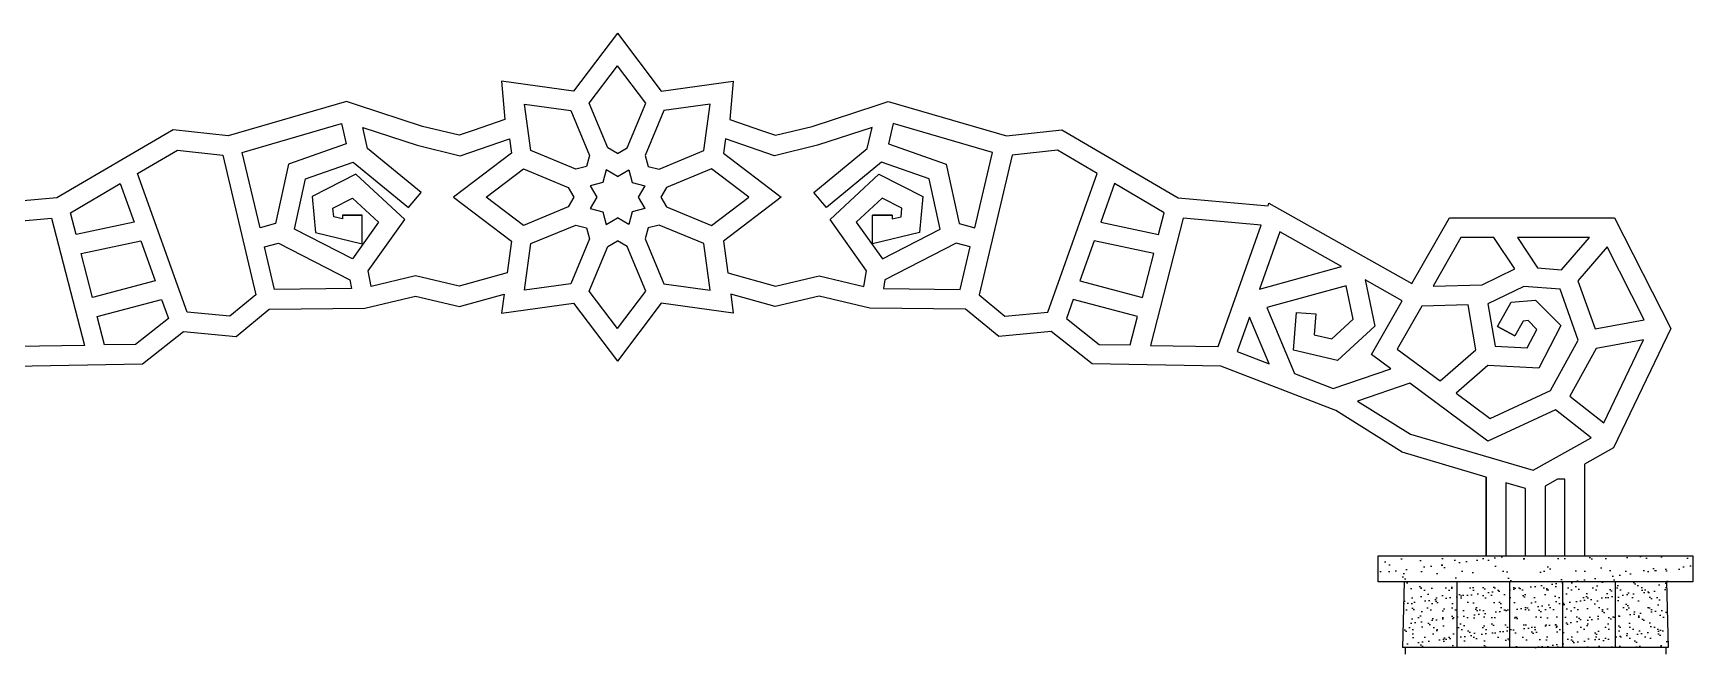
# Model space of a CAD drawing. Extents: x -90327 to 44268, y -9304 to 71606.
# Drawn here: x 3387 to 9715, y -4398 to -2044 of the extents above; entities that cross this region are included whole.
import ezdxf

# ---------------------------------------------------------------- set-up
doc = ezdxf.new("R2010")
doc.units = 0
doc.header["$LTSCALE"] = 10
doc.header["$MEASUREMENT"] = 0
for name, color, linetype in [('0-BAND', 8, 'CONTINUOUS'), ('0-HATCH', 8, 'CONTINUOUS'), ('GRILLEWORK', 3, 'CONTINUOUS')]:
    doc.layers.add(name, color=color, linetype=linetype)

msp = doc.modelspace()

# ---------------------------------------------------------------- hatches: boundary and pattern name
at = {"layer": '0-HATCH'}
h = msp.add_hatch(dxfattribs=at)
h.set_pattern_fill('AR-SAND', color=256, scale=50, style=0)
h.set_pattern_definition([(37.5, (0, -3798.91), (-3.14967, 96.3412), [0, -76, 0, -85, 0, -81.25]), (7.5, (0, -3798.91), (88.4888, 141.1073), [0, -41, 0, -68.5, 0, -26.25]), (327.5, (-61.5, -3798.91), (155.7071, 0.28295), [0, -25, 0, -90, 0, -117.5]), (317.5, (-61.5, -3798.91), (150.3063, 43.8838), [0, -12.5, 0, -59, 0, -67.5])])
h.paths.add_polyline_path([(8514.6, -4035.6), (8514.6, -4135.6), (9114.6, -4135.6), (9114.6, -4035.6), (9077.1, -4035.6)])
h.paths.add_polyline_path([(9714.6, -4135.6), (9714.6, -4035.6), (9114.6, -4035.6), (9114.6, -4135.6)])
h = msp.add_hatch(dxfattribs=at)
h.set_pattern_fill('AR-SAND', color=1, scale=30, style=0)
h.set_pattern_definition([(128.7029, (2662.755, -8804.22), (-57.7523, -3.10284), [0, -45.6, 0, -51, 0, -48.75]), (98.7029, (2662.755, -8804.22), (-85.7603, 51.3043), [0, -24.6, 0, -41.1, 0, -15.75]), (58.7029, (2663.53, -8841.113), (-2.1309, 93.4001), [0, -15, 0, -54, 0, -70.5]), (48.7029, (2663.53, -8841.11), (-28.2176, 89.6112), [0, -7.5, 0, -35.4, 0, -40.5])])
h.paths.add_polyline_path([(2302.1, -4135.6), (2302.1, -4155.6), (2564.7, -4155.6, -0.974157), (2565.2, -4156.1), (2650.2, -8205.6), (2825.8, -8205.6), (2825.8, -7855.6), (3739.5, -7855.6), (3739.1, -7835.9), (3311.4, -7836.3), (3221.4, -7835.5), (3206.4, -7836.4), (3196.6, -7836.1), (3181.2, -7835.7), (2920.5, -7834.6), (2912.1, -7836.1), (2900.8, -7836.1), (2893.1, -7836.1), (2881.6, -7835.2), (2820, -7834.9), (2794, -7835.8), (2781.6, -7836.3), (2775.8, -7835.6), (2755.8, -7835.6), (2755, -7824.7), (2755, -7800.1), (2755.2, -7794.7, -0.355725), (2716.4, -7785.6, -0.247953), (2689.5, -7797.9), (2699.5, -8177.7), (2669.5, -8177.7), (2658.6, -7763.6, -1.026529), (2659.1, -7763.1), (2676.8, -7763.1), (2676.3, -7738.1), (2658, -7738.1), (2656.1, -7668), (2674.8, -7667.5), (2674.5, -7651.4), (2655.7, -7651.4), (2650.6, -7458.7), (2654.3, -7451.4), (2670, -7435.7), (2669.3, -7405.1), (2649.4, -7413.2), (2646.9, -7315.9), (2667.3, -7307.8), (2667, -7294.7), (2646.5, -7300.1), (2643.1, -7171.5), (2656, -7169.7), (2664.4, -7169.2), (2664, -7151.4), (2654.3, -7151.4), (2641.9, -7126.7), (2638.2, -6983.5), (2654.3, -6951.4), (2659.7, -6946), (2659.3, -6929.5), (2637.1, -6943.3), (2634.1, -6825.8), (2657, -6819.1), (2656.6, -6801.8), (2651.6, -6808.2), (2633.7, -6812.6), (2629.5, -6652.9), (2651.6, -6664.6), (2653.8, -6665.6), (2653.4, -6649.7), (2628.1, -6599.1), (2625.8, -6508.4), (2649.5, -6461), (2649, -6437), (2625.1, -6484.7), (2621.6, -6351.4), (2629.3, -6351.4), (2648, -6388.7), (2646, -6293), (2629.3, -6326.4), (2621, -6326.4), (2616.4, -6151.4), (2629.3, -6151.4), (2643.3, -6165.4), (2642.5, -6127.8), (2614.3, -6071.4), (2613.3, -6033.3), (2639.4, -5981.1), (2638.9, -5957.1), (2612.7, -6009.6), (2608.5, -5851.4), (2629.3, -5851.4), (2637, -5866.8), (2635.9, -5813.2), (2629.3, -5826.4), (2607.9, -5826.4), (2603.3, -5651.4), (2632.5, -5651.4), (2632.3, -5642.9), (2603.1, -5641.7), (2600.5, -5545.2), (2629.3, -5501.2), (2628.8, -5477.6), (2628.8, -5477.4), (2604.3, -5526.4), (2600, -5526.4), (2595.5, -5351.4), (2626.2, -5351.4), (2625.2, -5306.6), (2608.6, -5339.9), (2608.6, -5339.9), (2600.3, -5339.9), (2595.7, -5164.9), (2608.6, -5164.9), (2622.6, -5178.9), (2621.8, -5141.3), (2593.6, -5085), (2592.6, -5046.9), (2618.7, -4994.7), (2618.2, -4970.7), (2592, -5023.1), (2587.8, -4864.9), (2608.6, -4864.9), (2616.3, -4880.4), (2615.2, -4826.7), (2608.6, -4839.9), (2608.6, -4839.9), (2587.2, -4839.9), (2582.6, -4664.9), (2611.8, -4664.9), (2611.6, -4656.5), (2582.3, -4655.2), (2579.8, -4558.7), (2608.6, -4514.8), (2608.1, -4491.1), (2608, -4490.9), (2583.6, -4539.9), (2579.3, -4539.9), (2575.7, -4412.1), (2606.4, -4410.8), (2605.9, -4385.6), (2591.2, -4385.6), (2584.6, -4135.6)])
h = msp.add_hatch(dxfattribs=at)
h.set_pattern_fill('AR-SAND', color=256, scale=30, style=0)
h.set_pattern_definition([(37.5, (0, -3798.91), (-1.8898, 57.80471), [0, -45.6, 0, -51, 0, -48.75]), (7.5, (0, -3798.91), (53.0933, 84.6644), [0, -24.6, 0, -41.1, 0, -15.75]), (327.5, (-36.9, -3798.91), (93.42426, 0.16977), [0, -15, 0, -54, 0, -70.5]), (317.5, (-36.9, -3798.91), (90.1838, 26.3303), [0, -7.5, 0, -35.4, 0, -40.5])])
h.paths.add_polyline_path([(8815.9, -4135.6), (8614.6, -4135.6), (8608.1, -4385.6), (8815.9, -4385.6)])
h.paths.add_polyline_path([(8815.9, -4385.6), (9017.3, -4385.6), (9017.3, -4135.6), (8815.9, -4135.6)])
h.paths.add_polyline_path([(9114.6, -4135.6), (9017.3, -4135.6), (9017.3, -4385.6), (9114.6, -4385.6)])
h.paths.add_polyline_path([(9114.6, -4385.6), (9218.6, -4385.6), (9218.6, -4135.6), (9114.6, -4135.6)])
h.paths.add_polyline_path([(9218.6, -4385.6), (9419.9, -4385.6), (9419.9, -4135.6), (9218.6, -4135.6)])
h.paths.add_polyline_path([(9419.9, -4385.6), (9621.2, -4385.6), (9614.6, -4135.6), (9419.9, -4135.6)])

# ---------------------------------------------------------------- linework, layer by layer
at = {"layer": '0-BAND', "color": 1}
for p, q in [((8815.9, -4385.6), (8815.9, -4135.6)), ((9017.3, -4385.6), (9017.3, -4135.6)), ((9218.6, -4385.6), (9218.6, -4135.6)), ((9419.9, -4385.6), (9419.9, -4135.6))]:
    msp.add_line(p, q, dxfattribs=at)
at = {"layer": 'GRILLEWORK', "color": 2}
for p, q in [((4818, -2708.3), (4866, -2650.7)), ((6411.3, -2708.3), (6363.3, -2650.7)), ((4567, -2738.1), (4642, -2738.1)), ((6662.3, -2738.1), (6587.3, -2738.1)), ((8203.3, -3107.9), (8278, -3113.9)), ((8970.6, -3161.3), (9036, -3198.1)), ((9302.1, -3686.2), (9302.1, -4035.6)), ((8927.1, -3735.6), (8927.1, -4035.6))]:
    msp.add_line(p, q, dxfattribs=at)
at = {"layer": 'GRILLEWORK'}
for p, q in [((8614.6, -4135.6), (8608.1, -4385.6)), ((9614.6, -4135.6), (9621.2, -4385.6)), ((9621.2, -4385.6), (8608.1, -4385.6)), ((8618.1, -4385.6), (8617.4, -4410.6)), ((9611.2, -4385.6), (9611.8, -4410.6))]:
    msp.add_line(p, q, dxfattribs=at)
at = {"layer": 'GRILLEWORK', "color": 2}
for points in [[(5614.6, -2043.8), (5447.2, -2264.6), (5172.7, -2226.9), (5185.4, -2373), (5064.9, -2414.6), (5011.8, -2433), (4871.9, -2398.9), (4623.7, -2318), (4582, -2304.4), (4131.3, -2435.4), (3920.8, -2412), (3476.9, -2672), (3134.2, -2702.5), (3130.6, -2692.2), (2585.6, -2998.5), (2442.9, -2747.7), (1812.8, -2747.7), (1599, -3169.9), (1816.4, -3624.3), (1927.1, -3686.2), (1927.1, -4035.6)], [(5614.6, -2043.8), (5782.1, -2264.6), (6056.6, -2226.9), (6043.9, -2373), (6164.4, -2414.6), (6217.5, -2433), (6357.4, -2398.9), (6605.6, -2318), (6647.2, -2304.4), (7097.9, -2435.4), (7308.5, -2412), (7752.4, -2672), (8095.1, -2702.5), (8098.7, -2692.2), (8643.7, -2998.5), (8786.4, -2747.7), (9416.5, -2747.7), (9630.3, -3169.9), (9412.8, -3624.3), (9302.1, -3686.2), (9302.1, -4035.6)], [(5614.6, -2503), (5577.6, -2481.3), (5506.7, -2310.3), (5614.6, -2168)], [(5614.6, -2503), (5651.7, -2481.3), (5722.6, -2310.3), (5614.6, -2168)], [(5614.6, -2589.9), (5614.6, -2589.9), (5571.5, -2564.6), (5558.8, -2613), (5510.4, -2625.7), (5535.7, -2668.8), (5510.4, -2712), (5558.8, -2724.6), (5571.5, -2773), (5614.6, -2747.8)], [(5614.6, -2589.9), (5614.6, -2589.9), (5657.8, -2564.6), (5670.5, -2613), (5718.8, -2625.7), (5693.6, -2668.8), (5718.8, -2712), (5670.5, -2724.6), (5657.8, -2773), (5614.6, -2747.8)], [(3324.4, -3238.4), (3160.1, -2775.5), (3457.7, -2749), (3582.6, -3233.7), (3324.4, -3238.4)], [(7904.9, -3238.4), (8069.2, -2775.5), (7771.6, -2749), (7646.6, -3233.7), (7904.9, -3238.4)], [(5614.6, -3169.7), (5506.7, -3027.4), (5577.6, -2856.4), (5614.6, -2834.7)], [(5614.6, -3169.7), (5722.6, -3027.4), (5651.7, -2856.4), (5614.6, -2834.7)], [(2302.1, -4035.6), (2302.1, -3735.6), (2622.4, -3641.1), (2875.3, -3482.5), (3314, -3313.6), (3804.5, -3304.8), (3960.6, -3180.9), (4160.7, -3199.5), (4287, -3096), (4651.7, -3091.9), (4845.3, -3045.9), (5013.2, -3085.7), (5182.7, -3038.2), (5172.7, -3110.8), (5447.2, -3073), (5614.6, -3293.8)], [(8927.1, -4035.6), (8927.1, -3735.6), (8606.9, -3641.1), (8354, -3482.5), (7915.2, -3313.6), (7424.7, -3304.8), (7268.7, -3180.9), (7068.6, -3199.5), (6942.3, -3096), (6577.6, -3091.9), (6384, -3045.9), (6216.1, -3085.7), (6046.6, -3038.2), (6056.6, -3110.8), (5782.1, -3073), (5614.6, -3293.8)], [(9077.1, -4035.6), (9077.1, -3779.9), (9002.1, -3757.8), (9002.1, -4035.6)], [(9227.1, -4035.6), (9227.1, -3743.8), (9198.9, -3743.8), (9152.1, -3770), (9152.1, -4035.6)]]:
    msp.add_lwpolyline(points, dxfattribs=at)
for points in [[(5260.5, -2314.7), (5437.4, -2339), (5508.3, -2510), (5497.4, -2551.6), (5455.8, -2562.4), (5284.8, -2491.6)], [(5968.8, -2314.7), (5791.9, -2339), (5721, -2510), (5731.9, -2551.6), (5773.5, -2562.4), (5944.5, -2491.6)], [(4563, -2388.1), (4580.9, -2465), (4361.3, -2542.7), (4311.5, -2769.5), (4252.3, -2785.4), (4184.6, -2498)], [(5015.5, -2511), (5202.9, -2446.3), (5210.4, -2501.4), (4989.6, -2668.8), (5210.4, -2836.2), (5193.8, -2957.2), (5011.6, -3008.2), (4845.3, -2968.8), (4675.3, -3009.2), (4664.7, -2949.1), (4803.7, -2753.4), (4617.4, -2581.6), (4450.5, -2666.4), (4463.3, -2803.8), (4642, -2847.3), (4642, -2738.1), (4567, -2738.1), (4567, -2751.9), (4533, -2743.6), (4529.9, -2710.2), (4604.9, -2672.1), (4704.3, -2763.8), (4604.4, -2904.5), (4383.5, -2791.1), (4425.6, -2599.5), (4607.3, -2535.2), (4818, -2708.3), (4866, -2650.7), (4662.2, -2483.2), (4643.6, -2403.4), (4851.3, -2471.1), (5015.5, -2511)], [(6213.8, -2511), (6026.4, -2446.3), (6018.8, -2501.4), (6239.6, -2668.8), (6018.8, -2836.2), (6035.5, -2957.2), (6217.7, -3008.2), (6384, -2968.8), (6554, -3009.2), (6564.6, -2949.1), (6425.6, -2753.4), (6611.8, -2581.6), (6778.8, -2666.4), (6766, -2803.8), (6587.3, -2847.3), (6587.3, -2738.1), (6662.3, -2738.1), (6662.3, -2751.9), (6696.3, -2743.6), (6699.4, -2710.2), (6624.4, -2672.1), (6524.9, -2763.8), (6624.9, -2904.5), (6845.8, -2791.1), (6803.7, -2599.5), (6622, -2535.2), (6411.3, -2708.3), (6363.3, -2650.7), (6567.1, -2483.2), (6585.7, -2403.4), (6377.9, -2471.1), (6213.8, -2511)], [(6666.3, -2388.1), (6648.4, -2465), (6868, -2542.7), (6917.8, -2769.5), (6976.9, -2785.4), (7044.7, -2498)], [(3785, -2578.5), (3937.2, -2489.3), (4110, -2508.5), (4235.6, -3041.2), (4137, -3122), (3973.9, -3106.8)], [(7444.3, -2578.5), (7292, -2489.3), (7119.2, -2508.5), (6993.7, -3041.2), (7092.3, -3122), (7255.3, -3106.8)], [(5113.8, -2668.8), (5256.1, -2560.9), (5427.1, -2631.7), (5448.8, -2668.8), (5427.1, -2705.9), (5256.1, -2776.7)], [(6115.5, -2668.8), (5973.2, -2560.9), (5802.2, -2631.7), (5780.5, -2668.8), (5802.2, -2705.9), (5973.2, -2776.7)], [(3529.7, -2728), (3719.1, -2617.1), (3771.7, -2764.1), (3551.2, -2811.1)], [(7699.5, -2728), (7510.2, -2617.1), (7457.6, -2764.1), (7678.1, -2811.1)], [(5284.8, -2846), (5455.8, -2775.2), (5497.4, -2786.1), (5508.3, -2827.7), (5437.4, -2998.7), (5260.5, -3023)], [(5944.5, -2846), (5773.5, -2775.2), (5731.9, -2786.1), (5721, -2827.7), (5791.9, -2998.7), (5968.8, -3023)], [(3569.9, -2883.8), (3797.2, -2835.4), (3851.8, -2988), (3613.1, -3051.3)], [(4269.6, -2858.4), (4322.6, -2844.2), (4594.6, -2983.7), (4600.6, -3017.5), (4307.8, -3020.8)], [(6959.7, -2858.4), (6906.7, -2844.2), (6634.7, -2983.7), (6628.7, -3017.5), (6921.5, -3020.8)], [(7659.4, -2883.8), (7432.1, -2835.4), (7377.5, -2988), (7616.2, -3051.3)], [(8139.6, -2801.2), (8062.3, -3019.2), (8375.5, -2933.8)], [(8955.6, -2822.7), (8830, -2822.7), (8724.4, -3008.3), (8911.7, -3003), (9035.7, -2942.7)], [(9320.8, -2822.7), (9045.8, -2822.7), (9122.7, -2938), (9214.5, -2945.4)], [(9388.7, -2858.8), (9276.7, -2988.3), (9342.3, -3170.4), (9529.1, -3136)], [(8393.5, -3006.6), (8090.1, -3089.4), (8196.7, -3341.6), (8344.1, -3398.4), (8563.3, -3323.5), (8489.8, -3268.9), (8606.6, -3063.7), (8465.5, -2984.4), (8502.2, -3160), (8359.5, -3291.2), (8191.7, -3252.6), (8203.3, -3107.9), (8278, -3113.9), (8271.6, -3194), (8337.8, -3209.3), (8420.1, -3133.7)], [(9278.1, -3213.5), (9208.4, -3020.2), (9070.9, -3009), (8933.5, -3075.8), (8960.9, -3236.6), (9083.3, -3243.1), (9119.9, -3172.8), (9086.6, -3139.6), (9068, -3141.1), (9036, -3198.1), (8970.6, -3161.3), (9022.2, -3069.7), (9115, -3062), (9211.8, -3158.7), (9127.6, -3320.5), (8933.4, -3310.3), (8812.5, -3415.4), (8942.7, -3512.2), (9171.5, -3406.1)], [(3877.1, -3058.8), (3902.9, -3131), (3777.8, -3230.2), (3659.7, -3232.4), (3631.8, -3123.9)], [(7352.2, -3058.8), (7326.4, -3131), (7451.5, -3230.2), (7569.5, -3232.4), (7597.5, -3123.9)], [(8858.1, -3079.5), (8681, -3084.5), (8587.8, -3248.3), (8750.9, -3369.5), (8887.3, -3251)], [(8024.2, -3126.3), (7977.8, -3257.3), (8099.4, -3304.1)], [(9526.7, -3212.7), (9345.8, -3246), (9245.4, -3427.3), (9375.1, -3529.4)], [(8636.3, -3377.8), (8436.8, -3446), (8638, -3572.1), (9105.6, -3710.1), (9326.6, -3586.6), (9190.8, -3479.8), (8933.8, -3599)]]:
    msp.add_lwpolyline(points, close=True, dxfattribs=at)
at = {"layer": 'GRILLEWORK'}
msp.add_lwpolyline([(8514.6, -4035.6), (9714.6, -4035.6), (9714.6, -4135.6), (8514.6, -4135.6)], close=True, dxfattribs=at)

doc.saveas('drawing.dxf')
